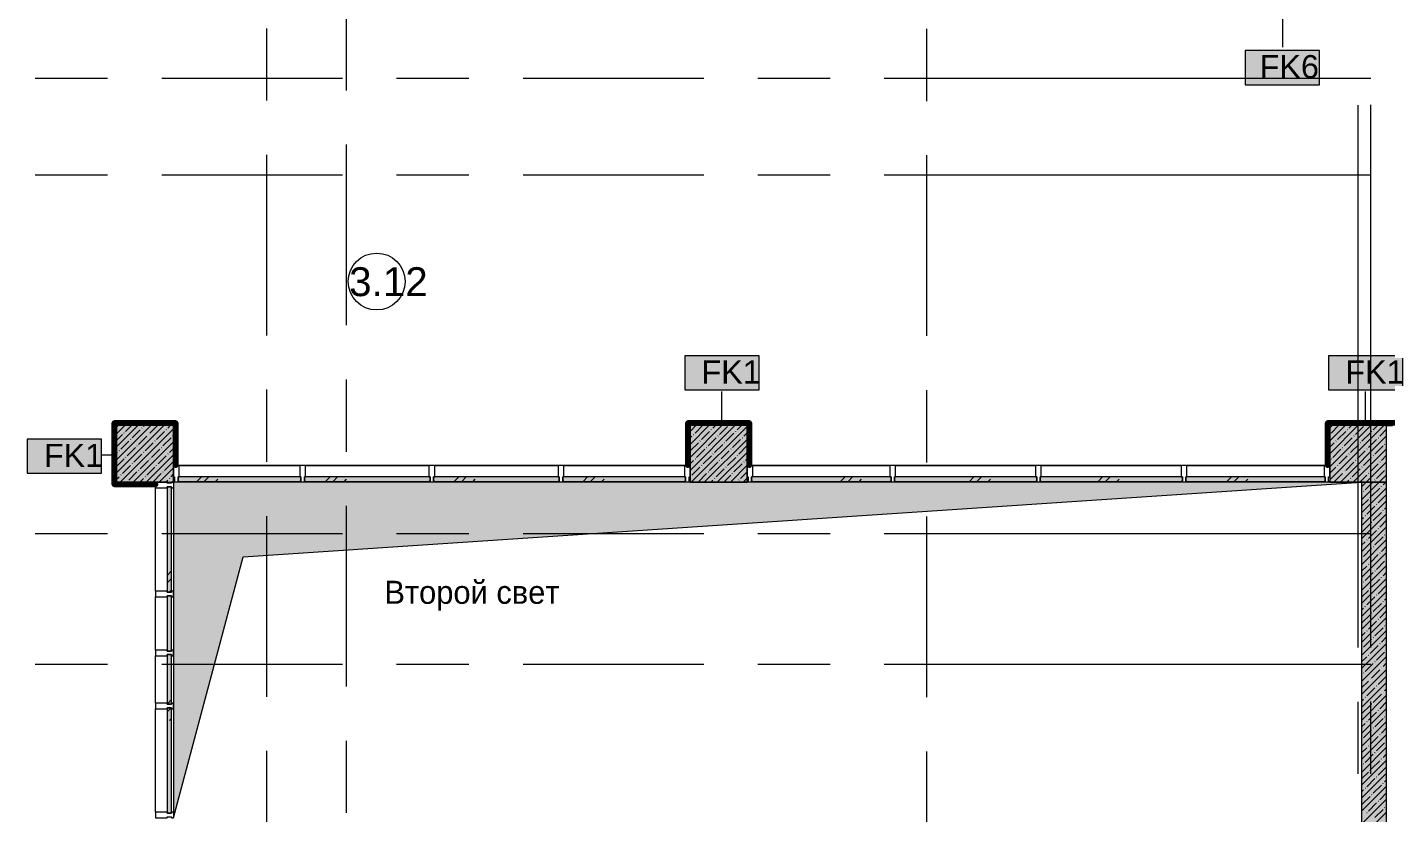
# Model space of a CAD drawing. Header units: millimetres. Extents: x -3817 to 677485, y -22715 to 103890.
# Drawn here: x 624939 to 636886, y 17563 to 24475 of the extents above; entities that cross this region are included whole.
import ezdxf

# ---------------------------------------------------------------- set-up
doc = ezdxf.new("R2010")
doc.units = ezdxf.units.MM
doc.layers.add('PDF _Геометрия', color=7, linetype='Continuous', true_color=0x1d1d1d)
doc.layers.add('PDF _Сплошная заливка', color=7, linetype='Continuous', true_color=0xffffff)
doc.layers.add('PDF _Текст', color=7, linetype='Continuous')
doc.styles.add('PDF Century Gothic', font='GOTHIC.TTF')
doc.styles.add('PDF GOST-Common', font='arial.ttf')

msp = doc.modelspace()

# ---------------------------------------------------------------- hatches: boundary and pattern name
at = {"layer": 'PDF _Сплошная заливка', "transparency": 33554559}
for points in [[(626225, 20977), (626225, 20997), (625705, 20997), (625705, 20977), (625725, 20977)], [(626225, 20624), (626245, 20624), (626245, 20997), (626225, 20997), (626225, 20977)], [(631265, 20977), (631265, 20997), (630745, 20997), (630745, 20977), (630765, 20977)], [(631283, 20624), (631285, 20624), (631285, 20997), (631265, 20997), (631265, 20624)], [(627345, 20484), (627345, 20524), (626265, 20524), (626265, 20484), (626913, 20484)], [(628480, 20484), (628480, 20524), (627375, 20524), (627375, 20484), (628370, 20484)], [(630725, 20484), (630725, 20524), (629645, 20524), (629645, 20484), (629826, 20484)], [(635090, 20484), (635090, 20524), (633840, 20524), (633840, 20484), (634196, 20484)]]:
    msp.add_hatch(color=256, dxfattribs=at).paths.add_polyline_path(points)
h = msp.add_hatch(color=256, dxfattribs=at)
h.paths.add_polyline_path([(636935, 20977), (637045, 20977), (637045, 20997), (636935, 20997), (636935, 20991)], flags=0)
h.paths.add_polyline_path([(636385, 20977), (636885, 20977), (636885, 20997), (636365, 20997), (636365, 20977)], flags=0)
at = {"layer": 'PDF _Сплошная заливка', "true_color": 0x8d9194, "transparency": 33554559}
msp.add_hatch(color=252, dxfattribs=at).paths.add_polyline_path([(626225, 17527), (626836, 19820), (636665, 20477), (626225, 20477), (626225, 18169)])

# ---------------------------------------------------------------- linework, layer by layer
at = {"layer": 'PDF _Геометрия', "color": 253, "lineweight": 9, "true_color": 0xaaaaaa}
for points in [[(627745, 23920), (627745, 24555)], [(627045, 23830), (627045, 24465)], [(632845, 23826), (632845, 24461)], [(625010, 24027), (625645, 24027)], [(626121, 24027), (627709, 24027)], [(628185, 24027), (628820, 24027)], [(629296, 24027), (630884, 24027)], [(631360, 24027), (631995, 24027)], [(632471, 24027), (634245, 24027), (636745, 24027)], [(636635, 19024), (636635, 21291), (636635, 23791)], [(636745, 19025), (636745, 21292), (636745, 23792)], [(627745, 21857), (627745, 23444)], [(627045, 21767), (627045, 23354)], [(632845, 21763), (632845, 23350)], [(625010, 23177), (625645, 23177)], [(626121, 23177), (627709, 23177)], [(628185, 23177), (628820, 23177)], [(629296, 23177), (630884, 23177)], [(631360, 23177), (631995, 23177)], [(632471, 23177), (634245, 23177), (636745, 23177)], [(627045, 20655), (627045, 21290)], [(627745, 20745), (627745, 21380)], [(632845, 20651), (632845, 21286)], [(627745, 18682), (627745, 20269)], [(627045, 18592), (627045, 20179)], [(632845, 18588), (632845, 20175)], [(625010, 20027), (625645, 20027)], [(626121, 20027), (627709, 20027)], [(628185, 20027), (628820, 20027)], [(629296, 20027), (630884, 20027)], [(631360, 20027), (631995, 20027)], [(632471, 20027), (634245, 20027), (636745, 20027)], [(625010, 18877), (625645, 18877)], [(626121, 18877), (627709, 18877)], [(628185, 18877), (628820, 18877)], [(629296, 18877), (630884, 18877)], [(631360, 18877), (631995, 18877)], [(632471, 18877), (634245, 18877), (636745, 18877)], [(636635, 17913), (636635, 18548)], [(636745, 17914), (636745, 18549)], [(627745, 17570), (627745, 18205)], [(627045, 17480), (627045, 18115)], [(632845, 17476), (632845, 18111)]]:
    msp.add_lwpolyline(points, dxfattribs=at)
at = {"layer": 'PDF _Геометрия', "color": 7, "lineweight": 9}
for points in [[(635970, 24556), (635970, 24301)], [(631043, 20997), (631043, 21274)], [(636700, 20997), (636700, 21274)], [(625705, 20714), (625592, 20714)], [(627335, 20624), (626275, 20624)], [(628470, 20624), (627385, 20624)], [(629605, 20624), (628520, 20624)], [(630715, 20624), (629655, 20624)], [(632520, 20624), (631315, 20624)], [(633800, 20624), (632570, 20624)], [(635080, 20624), (633850, 20624)], [(636335, 20624), (635130, 20624)], [(626275, 20477), (626275, 20484), (627335, 20484), (627335, 20477)], [(626430, 20484), (626470, 20524)], [(626495, 20484), (626535, 20524)], [(626595, 20484), (626615, 20503)], [(627385, 20477), (627385, 20484), (628470, 20484), (628470, 20477)], [(627561, 20484), (627601, 20524)], [(627627, 20484), (627667, 20524)], [(627727, 20484), (627746, 20503)], [(628520, 20477), (628520, 20484), (629605, 20484), (629605, 20477)], [(628692, 20484), (628732, 20524)], [(628758, 20484), (628798, 20524)], [(628858, 20484), (628877, 20503)], [(629655, 20477), (629655, 20484), (630715, 20484), (630715, 20477)], [(629824, 20484), (629864, 20524)], [(629889, 20484), (629929, 20524)], [(629989, 20484), (630009, 20503)], [(631315, 20477), (631315, 20484), (632520, 20484), (632520, 20477)], [(632086, 20484), (632126, 20524)], [(632152, 20484), (632192, 20524)], [(632252, 20484), (632271, 20503)], [(632570, 20477), (632570, 20484), (633800, 20484), (633800, 20477)], [(633218, 20484), (633258, 20524)], [(633284, 20484), (633324, 20524)], [(633384, 20484), (633403, 20503)], [(633850, 20477), (633850, 20484), (635080, 20484), (635080, 20477)], [(634349, 20484), (634389, 20524)], [(634415, 20484), (634455, 20524)], [(634515, 20484), (634534, 20503)], [(635130, 20477), (635130, 20484), (636335, 20484), (636335, 20477)], [(635481, 20484), (635521, 20524)], [(635546, 20484), (635586, 20524)], [(635646, 20484), (635665, 20503)], [(626068, 19519), (626068, 20427)], [(626225, 19519), (626208, 19519), (626208, 20427), (626225, 20427)], [(626168, 19657), (626208, 19697)], [(626168, 19591), (626208, 19631)], [(626190, 19513), (626208, 19531)], [(626068, 19002), (626068, 19469)], [(626225, 19002), (626208, 19002), (626208, 19469), (626225, 19469)], [(626068, 18535), (626068, 18952)], [(626225, 18535), (626208, 18535), (626208, 18952), (626225, 18952)], [(626168, 18526), (626208, 18566)], [(626068, 17577), (626068, 18485)], [(626168, 18460), (626204, 18495)], [(626190, 18382), (626208, 18400)], [(626225, 17577), (626208, 17577), (626208, 18485), (626225, 18485)]]:
    msp.add_lwpolyline(points, dxfattribs=at)
for points in [[(636296, 24270), (635643, 24270), (635643, 23970), (636296, 23970)], [(631370, 21588), (630717, 21588), (630717, 21288), (631370, 21288)], [(637027, 21588), (636373, 21588), (636373, 21288), (637027, 21288)], [(626225, 20977), (625725, 20977), (625725, 20477), (626225, 20477)], [(631265, 20977), (630765, 20977), (630765, 20477), (631265, 20477)], [(636885, 20977), (636385, 20977), (636385, 20477), (636885, 20477)], [(625592, 20856), (624939, 20856), (624939, 20556), (625592, 20556)], [(626275, 20624), (627335, 20624), (627335, 20524), (626275, 20524)], [(627385, 20624), (628470, 20624), (628470, 20524), (627385, 20524)], [(628520, 20624), (629605, 20624), (629605, 20524), (628520, 20524)], [(629655, 20624), (630715, 20624), (630715, 20524), (629655, 20524)], [(631315, 20624), (632520, 20624), (632520, 20524), (631315, 20524)], [(632570, 20624), (633800, 20624), (633800, 20524), (632570, 20524)], [(633850, 20624), (635080, 20624), (635080, 20524), (633850, 20524)], [(635130, 20624), (636335, 20624), (636335, 20524), (635130, 20524)], [(626836, 19820), (636665, 20477), (626225, 20477), (626225, 17527)], [(626168, 20427), (626168, 19519), (626068, 19519), (626068, 20427)], [(626168, 19469), (626168, 19002), (626068, 19002), (626068, 19469)], [(626168, 18952), (626168, 18535), (626068, 18535), (626068, 18952)], [(626168, 18485), (626168, 17577), (626068, 17577), (626068, 18485)]]:
    msp.add_lwpolyline(points, close=True, dxfattribs=at)
at = {"layer": 'PDF _Геометрия', "color": 231, "lineweight": 70, "true_color": 0xff80c0}
for points in [[(625705, 20457), (625705, 20997), (626245, 20997), (626245, 20624), (626246, 20624), (626246, 20998), (626245, 20998), (625704, 20998), (625704, 20997), (625704, 20456), (625705, 20456), (626070, 20456), (626070, 20457)], [(630745, 20997), (631285, 20997), (631285, 20624), (631286, 20624), (631286, 20998), (631285, 20998), (630744, 20998), (630744, 20997), (630744, 20624), (630745, 20624)]]:
    msp.add_lwpolyline(points, close=True, dxfattribs=at)
at = {"layer": 'PDF _Геометрия', "color": 9, "lineweight": 9, "true_color": 0xc0c0c0}
for points in [[(625725, 20477), (625725, 20977), (626225, 20977), (626225, 20624), (626245, 20624), (626245, 20997), (626225, 20997), (625705, 20997), (625705, 20977), (625705, 20457), (625725, 20457), (626065, 20457), (626065, 20477)], [(630765, 20977), (631265, 20977), (631265, 20624), (631285, 20624), (631285, 20997), (631265, 20997), (630745, 20997), (630745, 20977), (630745, 20624), (630765, 20624)], [(636665, 20477), (636665, 17407), (636885, 17407), (636885, 20477)]]:
    msp.add_lwpolyline(points, close=True, dxfattribs=at)
at = {"layer": 'PDF _Геометрия', "color": 253, "lineweight": 9, "true_color": 0x9b9b9b}
for points in [[(625705, 20927), (625713, 20927)], [(625717, 20914), (625712, 20923)], [(625720, 20949), (625715, 20940)], [(625734, 20988), (625744, 20988)], [(625748, 20997), (625746, 20993)], [(625752, 20977), (625750, 20980)], [(625795, 20988), (625805, 20988)], [(625819, 20997), (625814, 20989)], [(625913, 20978), (625913, 20977)], [(625947, 20988), (625957, 20988)], [(626039, 20988), (626049, 20988)], [(626095, 20992), (626092, 20997)], [(626130, 20988), (626140, 20988)], [(626137, 20981), (626132, 20989)], [(626201, 20988), (626196, 20979)], [(626225, 20927), (626231, 20927)], [(626238, 20931), (626233, 20922)], [(626241, 20997), (626237, 20991)], [(630746, 20997), (630745, 20996)], [(630760, 20960), (630755, 20952)], [(630763, 20927), (630765, 20927)], [(630824, 20988), (630834, 20988)], [(630843, 20983), (630840, 20977)], [(630847, 20990), (630843, 20997)], [(630889, 20979), (630884, 20988)], [(630911, 20978), (630910, 20977)], [(630992, 20997), (630989, 20992)], [(631007, 20988), (631017, 20988)], [(631063, 20997), (631058, 20988)], [(631098, 20988), (631108, 20988)], [(631157, 20977), (631157, 20977)], [(631159, 20988), (631169, 20988)], [(631161, 20995), (631160, 20997)], [(631203, 20984), (631198, 20993)], [(631271, 20988), (631266, 20997)], [(631281, 20957), (631285, 20957)], [(636370, 20924), (636365, 20916)], [(636371, 20988), (636381, 20988)], [(636378, 20981), (636373, 20990)], [(636382, 20913), (636377, 20922)], [(636416, 20977), (636415, 20978)], [(636463, 20988), (636473, 20988)], [(636486, 20977), (636483, 20982)], [(636524, 20988), (636534, 20988)], [(636662, 20977), (636661, 20979)], [(636676, 20988), (636686, 20988)], [(636688, 20987), (636683, 20978)], [(636729, 20997), (636725, 20989)], [(636760, 20990), (636756, 20997)], [(636767, 20988), (636778, 20988)], [(636835, 20997), (636834, 20996)], [(636859, 20988), (636869, 20988)], [(625705, 20835), (625713, 20835)], [(625716, 20881), (625711, 20872)], [(625725, 20836), (625722, 20830)], [(626225, 20866), (626231, 20866)], [(626228, 20822), (626225, 20827)], [(626245, 20883), (626244, 20881)], [(630746, 20861), (630745, 20862)], [(630765, 20848), (630762, 20842)], [(630763, 20805), (630765, 20805)], [(631285, 20833), (631280, 20824)], [(631281, 20866), (631285, 20866)], [(631285, 20895), (631284, 20892)], [(631285, 20902), (631285, 20903)], [(636366, 20856), (636365, 20855)], [(636375, 20803), (636370, 20812)], [(636371, 20866), (636381, 20866)], [(636377, 20814), (636372, 20806)], [(636385, 20847), (636381, 20853)], [(625705, 20713), (625713, 20713)], [(626225, 20774), (626231, 20774)], [(626237, 20685), (626232, 20677)], [(626245, 20731), (626242, 20736)], [(630763, 20783), (630758, 20774)], [(630763, 20683), (630765, 20683)], [(630765, 20705), (630764, 20707)], [(631276, 20675), (631271, 20683)], [(631281, 20683), (631285, 20683)], [(636368, 20693), (636365, 20698)], [(636371, 20744), (636381, 20744)], [(625705, 20592), (625713, 20592)], [(625715, 20635), (625710, 20626)], [(625725, 20592), (625721, 20585)], [(626245, 20639), (626243, 20635)], [(631281, 20622), (631285, 20622)], [(636372, 20625), (636367, 20634)], [(636371, 20653), (636381, 20653)], [(625705, 20500), (625713, 20500)], [(625725, 20535), (625722, 20541)], [(625731, 20465), (625726, 20473)], [(625734, 20470), (625744, 20470)], [(625886, 20470), (625896, 20470)], [(625937, 20471), (625932, 20463)], [(625978, 20470), (625988, 20470)], [(626006, 20467), (626000, 20459)], [(626044, 20470), (626040, 20477)]]:
    msp.add_lwpolyline(points, dxfattribs=at)
at = {"layer": 'PDF _Геометрия', "lineweight": 9}
for points in [[(625725, 20901), (625801, 20977)], [(625725, 20787), (625915, 20977)], [(625725, 20673), (626029, 20977)], [(625725, 20559), (626143, 20977)], [(625733, 20966), (625735, 20968)], [(625757, 20477), (626225, 20945)], [(625790, 20909), (625792, 20911)], [(625804, 20923), (625858, 20977)], [(625861, 20866), (625933, 20937)], [(625947, 20952), (625949, 20954)], [(625961, 20966), (625972, 20977)], [(626018, 20909), (626086, 20977)], [(626075, 20852), (626146, 20923)], [(626161, 20937), (626163, 20940)], [(626175, 20952), (626200, 20977)], [(630765, 20923), (630819, 20977)], [(630765, 20809), (630933, 20977)], [(630765, 20695), (631047, 20977)], [(630765, 20581), (631161, 20977)], [(630775, 20477), (631265, 20967)], [(630808, 20909), (630876, 20977)], [(630865, 20852), (630936, 20923)], [(630951, 20937), (630953, 20940)], [(630965, 20952), (630990, 20977)], [(631022, 20895), (631093, 20966)], [(631079, 20838), (631150, 20909)], [(631165, 20923), (631167, 20925)], [(631179, 20937), (631218, 20977)], [(631236, 20880), (631265, 20910)], [(636385, 20955), (636408, 20977)], [(636385, 20841), (636522, 20977)], [(636385, 20727), (636636, 20977)], [(636385, 20613), (636750, 20977)], [(636385, 20499), (636864, 20977)], [(636397, 20909), (636465, 20977)], [(636454, 20852), (636525, 20923)], [(636539, 20937), (636542, 20940)], [(636553, 20952), (636579, 20977)], [(636610, 20895), (636682, 20966)], [(636667, 20838), (636739, 20909)], [(636753, 20923), (636755, 20925)], [(636767, 20937), (636807, 20977)], [(636824, 20880), (636885, 20942)], [(625725, 20844), (625776, 20895)], [(625761, 20766), (625833, 20838)], [(625847, 20852), (625849, 20854)], [(625871, 20477), (626225, 20831)], [(625904, 20795), (625906, 20797)], [(625918, 20809), (625990, 20880)], [(625975, 20752), (626047, 20823)], [(626004, 20895), (626006, 20897)], [(626061, 20838), (626063, 20840)], [(626132, 20795), (626203, 20866)], [(626218, 20880), (626220, 20883)], [(630765, 20866), (630780, 20880)], [(630765, 20752), (630837, 20823)], [(630794, 20895), (630796, 20897)], [(630851, 20838), (630853, 20840)], [(630889, 20477), (631265, 20853)], [(630922, 20795), (630993, 20866)], [(630979, 20738), (631051, 20809)], [(631008, 20880), (631010, 20883)], [(631065, 20823), (631067, 20826)], [(631136, 20781), (631207, 20852)], [(631193, 20723), (631264, 20795)], [(631222, 20866), (631224, 20868)], [(636385, 20784), (636425, 20823)], [(636439, 20838), (636442, 20840)], [(636478, 20477), (636885, 20884)], [(636511, 20795), (636582, 20866)], [(636568, 20738), (636639, 20809)], [(636596, 20880), (636599, 20883)], [(636653, 20823), (636656, 20826)], [(636724, 20781), (636796, 20852)], [(636781, 20723), (636853, 20795)], [(636810, 20866), (636812, 20868)], [(636867, 20809), (636869, 20811)], [(636881, 20823), (636885, 20827)], [(625725, 20730), (625733, 20738)], [(625725, 20616), (625790, 20681)], [(625747, 20752), (625750, 20754)], [(625804, 20695), (625807, 20697)], [(625819, 20709), (625890, 20781)], [(625876, 20652), (625947, 20723)], [(625961, 20738), (625963, 20740)], [(625985, 20477), (626225, 20717)], [(626018, 20681), (626020, 20683)], [(626032, 20695), (626104, 20766)], [(626089, 20638), (626161, 20709)], [(626118, 20781), (626120, 20783)], [(626175, 20723), (626177, 20726)], [(626189, 20738), (626225, 20774)], [(630808, 20681), (630811, 20683)], [(630822, 20695), (630894, 20766)], [(630879, 20638), (630951, 20709)], [(630908, 20781), (630910, 20783)], [(630965, 20723), (630967, 20726)], [(631003, 20477), (631265, 20739)], [(631022, 20666), (631024, 20669)], [(631036, 20681), (631108, 20752)], [(631093, 20624), (631165, 20695)], [(631122, 20766), (631124, 20769)], [(631179, 20709), (631181, 20712)], [(631250, 20666), (631265, 20682)], [(636397, 20681), (636399, 20683)], [(636411, 20695), (636482, 20766)], [(636468, 20638), (636539, 20709)], [(636496, 20781), (636499, 20783)], [(636553, 20723), (636556, 20726)], [(636592, 20477), (636885, 20770)], [(636610, 20666), (636613, 20669)], [(636625, 20681), (636696, 20752)], [(636682, 20624), (636753, 20695)], [(636710, 20766), (636713, 20769)], [(636767, 20709), (636770, 20712)], [(636839, 20666), (636885, 20713)], [(625776, 20552), (625847, 20624)], [(625833, 20495), (625904, 20567)], [(625861, 20638), (625864, 20640)], [(625918, 20581), (625921, 20583)], [(625933, 20595), (626004, 20666)], [(625990, 20538), (626061, 20609)], [(626047, 20481), (626118, 20552)], [(626075, 20624), (626077, 20626)], [(626099, 20477), (626225, 20603)], [(626132, 20567), (626135, 20569)], [(626146, 20581), (626218, 20652)], [(630765, 20638), (630794, 20666)], [(630780, 20538), (630851, 20609)], [(630837, 20481), (630908, 20552)], [(630865, 20624), (630868, 20626)], [(630922, 20567), (630925, 20569)], [(630936, 20581), (631008, 20652)], [(630993, 20524), (631065, 20595)], [(631079, 20609), (631081, 20612)], [(631118, 20477), (631265, 20625)], [(631136, 20552), (631138, 20555)], [(631150, 20567), (631222, 20638)], [(631207, 20510), (631265, 20568)], [(631236, 20652), (631238, 20655)], [(636385, 20556), (636439, 20609)], [(636425, 20481), (636496, 20552)], [(636454, 20624), (636456, 20626)], [(636511, 20567), (636513, 20569)], [(636525, 20581), (636596, 20652)], [(636582, 20524), (636653, 20595)], [(636665, 20436), (636706, 20477), (636885, 20656)], [(636667, 20609), (636670, 20612)], [(636724, 20552), (636727, 20555)], [(636739, 20567), (636810, 20638)], [(636796, 20510), (636867, 20581)], [(636824, 20652), (636827, 20655)], [(636881, 20595), (636884, 20598)], [(625725, 20502), (625747, 20524)], [(625761, 20538), (625764, 20541)], [(625819, 20481), (625821, 20484)], [(625928, 20477), (625961, 20510)], [(625975, 20524), (625978, 20526)], [(626156, 20477), (626175, 20495)], [(626189, 20510), (626192, 20512)], [(626203, 20524), (626225, 20546)], [(626213, 20477), (626225, 20489)], [(630765, 20524), (630768, 20526)], [(630946, 20477), (630965, 20495)], [(630979, 20510), (630982, 20512)], [(631060, 20477), (631122, 20538)], [(631175, 20477), (631179, 20481)], [(631193, 20495), (631195, 20498)], [(631232, 20477), (631265, 20511)], [(636535, 20477), (636553, 20495)], [(636568, 20510), (636570, 20512)], [(636649, 20477), (636710, 20538)], [(636665, 20322), (636820, 20477), (636885, 20542)], [(636696, 20410), (636763, 20477), (636767, 20481)], [(636781, 20495), (636784, 20498)], [(636839, 20438), (636841, 20441)], [(636853, 20453), (636877, 20477), (636885, 20485)], [(636665, 20208), (636885, 20428)], [(636665, 20379), (636667, 20381)], [(636665, 20265), (636724, 20324)], [(636665, 20094), (636885, 20314)], [(636682, 20396), (636684, 20398)], [(636739, 20339), (636741, 20341)], [(636753, 20353), (636824, 20424)], [(636810, 20296), (636881, 20367)], [(636665, 19980), (636885, 20200)], [(636710, 20196), (636781, 20267)], [(636767, 20139), (636839, 20210)], [(636796, 20282), (636798, 20284)], [(636853, 20225), (636855, 20227)], [(636867, 20239), (636885, 20257)], [(636665, 20151), (636682, 20168)], [(636665, 19866), (636885, 20086)], [(636667, 20039), (636739, 20110)], [(636696, 20182), (636698, 20184)], [(636753, 20125), (636755, 20127)], [(636824, 20082), (636885, 20143)], [(636665, 19752), (636885, 19972)], [(636665, 19923), (636696, 19954)], [(636710, 19968), (636713, 19970)], [(636724, 19982), (636796, 20053)], [(636781, 19925), (636853, 19996)], [(636810, 20068), (636812, 20070)], [(636867, 20011), (636869, 20013)], [(636881, 20025), (636885, 20029)], [(636665, 19638), (636885, 19858)], [(636682, 19825), (636753, 19897)], [(636739, 19768), (636810, 19840)], [(636767, 19911), (636770, 19913)], [(636824, 19854), (636827, 19856)], [(636839, 19868), (636885, 19915)], [(636665, 19524), (636885, 19744)], [(636665, 19695), (636710, 19740)], [(636667, 19811), (636670, 19813)], [(636724, 19754), (636727, 19756)], [(636796, 19711), (636867, 19783)], [(636881, 19797), (636884, 19799)], [(636665, 19410), (636885, 19630)], [(636682, 19597), (636684, 19600)], [(636696, 19612), (636767, 19683)], [(636753, 19554), (636824, 19626)], [(636781, 19697), (636784, 19699)], [(636839, 19640), (636841, 19642)], [(636853, 19654), (636885, 19687)], [(636665, 19581), (636667, 19583)], [(636665, 19467), (636724, 19526)], [(636665, 19296), (636885, 19516)], [(636739, 19540), (636741, 19543)], [(636796, 19483), (636798, 19486)], [(636810, 19497), (636881, 19569)], [(636665, 19182), (636885, 19402)], [(636665, 19353), (636682, 19369)], [(636696, 19383), (636698, 19386)], [(636710, 19398), (636781, 19469)], [(636767, 19341), (636839, 19412)], [(636853, 19426), (636855, 19429)], [(636867, 19440), (636885, 19459)], [(636665, 19068), (636885, 19288)], [(636667, 19241), (636739, 19312)], [(636724, 19184), (636796, 19255)], [(636753, 19326), (636755, 19329)], [(636810, 19269), (636812, 19272)], [(636824, 19284), (636885, 19345)], [(636665, 18954), (636885, 19174)], [(636665, 19125), (636696, 19155)], [(636710, 19170), (636713, 19172)], [(636781, 19127), (636853, 19198)], [(636839, 19070), (636885, 19117)], [(636867, 19212), (636869, 19215)], [(636881, 19227), (636885, 19231)], [(636665, 18840), (636885, 19060)], [(636667, 19013), (636670, 19015)], [(636682, 19027), (636753, 19098)], [(636739, 18970), (636810, 19041)], [(636767, 19113), (636770, 19115)], [(636824, 19056), (636827, 19058)], [(636881, 18999), (636884, 19001)], [(636665, 18726), (636885, 18946)], [(636665, 18897), (636710, 18941)], [(636696, 18813), (636767, 18884)], [(636724, 18956), (636727, 18958)], [(636781, 18899), (636784, 18901)], [(636796, 18913), (636867, 18984)], [(636853, 18856), (636885, 18889)], [(636665, 18612), (636885, 18832)], [(636665, 18783), (636667, 18785)], [(636682, 18799), (636684, 18801)], [(636753, 18756), (636824, 18827)], [(636810, 18699), (636881, 18770)], [(636839, 18842), (636841, 18844)], [(636665, 18669), (636724, 18728)], [(636665, 18498), (636885, 18718)], [(636710, 18599), (636781, 18671)], [(636739, 18742), (636741, 18744)], [(636796, 18685), (636798, 18687)], [(636867, 18642), (636885, 18661)], [(636665, 18384), (636885, 18604)], [(636665, 18555), (636682, 18571)], [(636696, 18585), (636698, 18587)], [(636753, 18528), (636755, 18530)], [(636767, 18542), (636839, 18614)], [(636824, 18485), (636885, 18546)], [(636853, 18628), (636855, 18630)], [(636665, 18269), (636885, 18489)], [(636667, 18443), (636739, 18514)], [(636724, 18385), (636796, 18457)], [(636781, 18328), (636853, 18400)], [(636810, 18471), (636812, 18473)], [(636867, 18414), (636869, 18416)], [(636881, 18428), (636885, 18432)], [(636665, 18155), (636885, 18375)], [(636665, 18326), (636696, 18357)], [(636682, 18229), (636753, 18300)], [(636710, 18371), (636713, 18374)], [(636767, 18314), (636770, 18317)], [(636839, 18271), (636885, 18318)], [(636665, 18041), (636885, 18261)], [(636667, 18214), (636670, 18217)], [(636724, 18157), (636727, 18160)], [(636739, 18172), (636810, 18243)], [(636796, 18115), (636867, 18186)], [(636824, 18257), (636827, 18260)], [(636881, 18200), (636884, 18203)], [(636665, 17927), (636885, 18147)], [(636665, 18098), (636710, 18143)], [(636696, 18015), (636767, 18086)], [(636781, 18100), (636784, 18103)], [(636839, 18043), (636841, 18046)], [(636853, 18058), (636885, 18090)], [(636665, 17813), (636885, 18033)], [(636665, 17984), (636667, 17986)], [(636665, 17870), (636724, 17929)], [(636682, 18001), (636684, 18003)], [(636739, 17944), (636741, 17946)], [(636753, 17958), (636824, 18029)], [(636810, 17901), (636881, 17972)], [(636665, 17699), (636885, 17919)], [(636665, 17585), (636885, 17805)], [(636710, 17801), (636781, 17872)], [(636767, 17744), (636839, 17815)], [(636796, 17887), (636798, 17889)], [(636853, 17829), (636855, 17832)], [(636867, 17844), (636885, 17862)], [(636665, 17756), (636682, 17772)], [(636665, 17471), (636885, 17691)], [(636667, 17644), (636739, 17715)], [(636696, 17787), (636698, 17789)], [(636753, 17730), (636755, 17732)], [(636824, 17687), (636885, 17748)], [(636710, 17573), (636713, 17575)], [(636715, 17407), (636885, 17577)], [(636724, 17587), (636796, 17658)], [(636781, 17530), (636853, 17601)], [(636810, 17673), (636812, 17675)], [(636867, 17616), (636869, 17618)], [(636881, 17630), (636885, 17634)]]:
    msp.add_lwpolyline(points, dxfattribs=at)
at = {"layer": 'PDF _Геометрия', "color": 231, "lineweight": 70, "true_color": 0xff80c0}
msp.add_lwpolyline([(637045, 20998), (636364, 20998), (636364, 20997), (636364, 20624), (636365, 20624), (636365, 20997), (637045, 20997)], dxfattribs=at)
at = {"layer": 'PDF _Геометрия', "color": 9, "lineweight": 9, "true_color": 0xc0c0c0}
msp.add_lwpolyline([(637045, 20997), (636365, 20997), (636365, 20977), (636365, 20624), (636385, 20624), (636385, 20977), (636885, 20977)], dxfattribs=at)
at = {"layer": 'PDF _Геометрия', "color": 8, "lineweight": 9, "true_color": 0x808080}
msp.add_lwpolyline([(636885, 20976), (636935, 20976), (636935, 20997), (636885, 20997)], close=True, dxfattribs=at)
at = {"layer": 'PDF _Геометрия', "color": 7, "lineweight": 20}
for points in [[(626275, 20477), (626275, 20484), (626265, 20484), (626265, 20524), (626275, 20524), (626275, 20624), (626225, 20624), (626225, 20524), (626235, 20524), (626235, 20484), (626225, 20484), (626225, 20477), (626208, 20477), (626208, 20467), (626168, 20467), (626168, 20477), (626068, 20477), (626068, 20427), (626168, 20427), (626168, 20437), (626208, 20437), (626208, 20427), (626225, 20427)], [(627385, 20477), (627385, 20484), (627375, 20484), (627375, 20524), (627385, 20524), (627385, 20624), (627335, 20624), (627335, 20524), (627345, 20524), (627345, 20484), (627335, 20484), (627335, 20477)], [(628520, 20477), (628520, 20484), (628510, 20484), (628510, 20524), (628520, 20524), (628520, 20624), (628470, 20624), (628470, 20524), (628480, 20524), (628480, 20484), (628470, 20484), (628470, 20477)], [(629655, 20477), (629655, 20484), (629645, 20484), (629645, 20524), (629655, 20524), (629655, 20624), (629605, 20624), (629605, 20524), (629615, 20524), (629615, 20484), (629605, 20484), (629605, 20477)], [(630765, 20477), (630765, 20484), (630755, 20484), (630755, 20524), (630765, 20524), (630765, 20624), (630715, 20624), (630715, 20524), (630725, 20524), (630725, 20484), (630715, 20484), (630715, 20477)], [(631315, 20477), (631315, 20484), (631305, 20484), (631305, 20524), (631315, 20524), (631315, 20624), (631265, 20624), (631265, 20524), (631275, 20524), (631275, 20484), (631265, 20484), (631265, 20477)], [(632570, 20477), (632570, 20484), (632560, 20484), (632560, 20524), (632570, 20524), (632570, 20624), (632520, 20624), (632520, 20524), (632530, 20524), (632530, 20484), (632520, 20484), (632520, 20477)], [(633850, 20477), (633850, 20484), (633840, 20484), (633840, 20524), (633850, 20524), (633850, 20624), (633800, 20624), (633800, 20524), (633810, 20524), (633810, 20484), (633800, 20484), (633800, 20477)], [(635130, 20477), (635130, 20484), (635120, 20484), (635120, 20524), (635130, 20524), (635130, 20624), (635080, 20624), (635080, 20524), (635090, 20524), (635090, 20484), (635080, 20484), (635080, 20477)], [(636385, 20477), (636385, 20484), (636375, 20484), (636375, 20524), (636385, 20524), (636385, 20624), (636335, 20624), (636335, 20524), (636345, 20524), (636345, 20484), (636335, 20484), (636335, 20477)], [(626225, 17577), (626208, 17577), (626208, 17567), (626168, 17567), (626168, 17577), (626068, 17577), (626068, 17527), (626168, 17527), (626168, 17537), (626208, 17537), (626208, 17527), (626225, 17527)]]:
    msp.add_lwpolyline(points, dxfattribs=at)
for points in [[(626168, 20437), (626168, 19509), (626208, 19509), (626208, 20437)], [(626265, 20484), (627345, 20484), (627345, 20524), (626265, 20524)], [(627375, 20484), (628480, 20484), (628480, 20524), (627375, 20524)], [(628510, 20484), (629615, 20484), (629615, 20524), (628510, 20524)], [(629645, 20484), (630725, 20484), (630725, 20524), (629645, 20524)], [(631305, 20484), (632530, 20484), (632530, 20524), (631305, 20524)], [(632560, 20484), (633810, 20484), (633810, 20524), (632560, 20524)], [(633840, 20484), (635090, 20484), (635090, 20524), (633840, 20524)], [(635120, 20484), (636345, 20484), (636345, 20524), (635120, 20524)], [(626168, 19479), (626208, 19479), (626208, 19469), (626225, 19469), (626225, 19519), (626208, 19519), (626208, 19509), (626168, 19509), (626168, 19519), (626068, 19519), (626068, 19469), (626168, 19469)], [(626168, 19479), (626168, 18992), (626208, 18992), (626208, 19479)], [(626168, 18962), (626208, 18962), (626208, 18952), (626225, 18952), (626225, 19002), (626208, 19002), (626208, 18992), (626168, 18992), (626168, 19002), (626068, 19002), (626068, 18952), (626168, 18952)], [(626168, 18962), (626168, 18525), (626208, 18525), (626208, 18962)], [(626168, 18495), (626208, 18495), (626208, 18485), (626225, 18485), (626225, 18535), (626208, 18535), (626208, 18525), (626168, 18525), (626168, 18535), (626068, 18535), (626068, 18485), (626168, 18485)], [(626168, 18495), (626168, 17567), (626208, 17567), (626208, 18495)]]:
    msp.add_lwpolyline(points, close=True, dxfattribs=at)
at = {"layer": 'PDF _Геометрия', "color": 7, "lineweight": 9}
msp.add_circle((628010, 22240), 250, dxfattribs=at)
msp.add_circle((628010, 22240), 250, dxfattribs=at)
at = {"layer": 'PDF _Сплошная заливка', "lineweight": 9, "transparency": 33554559}
for points in [[(636296, 24270), (635643, 24270), (636296, 23970), (635643, 23970)], [(631370, 21588), (630717, 21588), (631370, 21288), (630717, 21288)], [(637027, 21588), (636373, 21588), (637027, 21288), (636373, 21288)], [(625592, 20856), (624939, 20856), (625592, 20556), (624939, 20556)]]:
    msp.add_solid(points, dxfattribs=at)
at = {"layer": 'PDF _Сплошная заливка', "color": 254, "lineweight": 35, "true_color": 0xffb9dc, "transparency": 33554559}
for points in [[(625704, 20456), (625705, 20457), (625704, 20997)], [(631285, 20997), (631285, 20998), (631283, 20997)], [(626070, 20456), (626070, 20457), (625705, 20456)]]:
    msp.add_solid(points, dxfattribs=at)
at = {"layer": 'PDF _Сплошная заливка', "lineweight": 35, "transparency": 33554559}
for points in [[(625725, 20457), (625725, 20977), (625705, 20457), (625705, 20977)], [(625725, 20477), (626225, 20477), (625725, 20977), (626225, 20977)], [(630765, 20624), (630765, 20977), (630745, 20624), (630745, 20977)], [(630765, 20477), (631265, 20477), (630765, 20977), (631265, 20977)], [(636385, 20624), (636385, 20977), (636365, 20624), (636365, 20977)], [(636385, 20477), (636885, 20477), (636385, 20977), (636885, 20977)], [(626065, 20457), (626065, 20477), (625725, 20457), (625725, 20477)], [(626208, 19509), (626208, 20437), (626168, 19509), (626168, 20437)], [(629615, 20484), (629615, 20524), (628510, 20484), (628510, 20524)], [(632530, 20484), (632530, 20524), (631305, 20484), (631305, 20524)], [(633810, 20484), (633810, 20524), (632560, 20484), (632560, 20524)], [(636345, 20484), (636345, 20524), (635120, 20484), (635120, 20524)], [(636885, 17407), (636885, 20477), (636665, 17407), (636665, 20477)], [(626208, 18992), (626208, 19479), (626168, 18992), (626168, 19479)], [(626208, 18525), (626208, 18962), (626168, 18525), (626168, 18962)], [(626208, 17567), (626208, 18495), (626168, 17567), (626168, 18495)]]:
    msp.add_solid(points, dxfattribs=at)
at = {"layer": 'PDF _Сплошная заливка', "color": 1, "lineweight": 35, "transparency": 33554559}
msp.add_solid([(636935, 20976), (636935, 20997), (636885, 20976), (636885, 20997)], dxfattribs=at)

# ---------------------------------------------------------------- texts
at = {"layer": 'PDF _Текст', "attachment_point": 4}
for s, insert, char_height, style in [('FK6', (635769, 24127), 203.2, 'PDF GOST-Common'), ('FK1', (630864, 21445), 203.2, 'PDF GOST-Common'), ('FK1', (636521, 21445), 203.2, 'PDF GOST-Common'), ('FK1', (625086, 20712), 203.2, 'PDF GOST-Common'), ('Второй свет', (628078, 19479), 202.71, 'PDF Century Gothic')]:
    msp.add_mtext(s, dxfattribs=dict(at, insert=insert, char_height=char_height, style=style))
at = {"layer": 'PDF _Текст', "color": 250, "true_color": 0x3c3c3c, "insert": (627768, 22237), "char_height": 254, "attachment_point": 4, "style": 'PDF GOST-Common'}
msp.add_mtext('3.12', dxfattribs=at)

doc.saveas('drawing.dxf')
